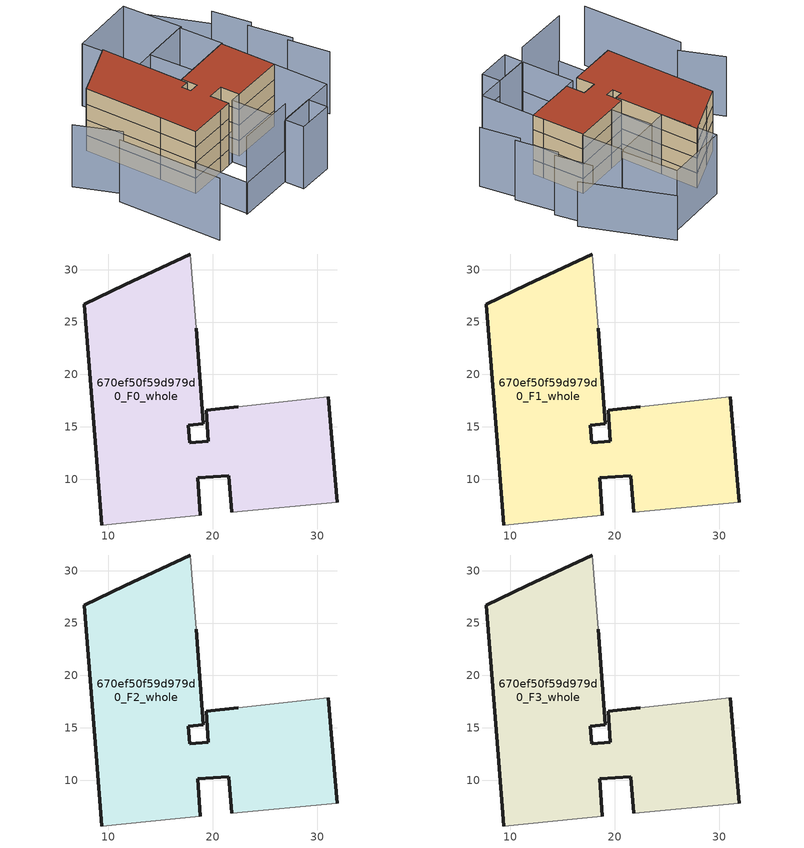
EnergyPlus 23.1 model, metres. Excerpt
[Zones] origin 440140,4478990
670ef50f59d979d0_F0_whole
 floor ground (EU_floor_Construction): 31.01,17.87 31.7,9.93 31.88,7.79 21.82,6.82 21.52,10.33 18.55,10.11 18.82,6.55 16.4,6.32 9.41,5.62 8.87,12.38 7.73,26.71 11.61,28.54 17.85,31.5 18.42,24.39 19.11,15.27 17.65,15.17 17.78,13.46 19.59,13.62 19.38,16.58 22.44,16.9 z0
 wall outside (EU_wall_Construction): 18.82,6.55 18.55,10.11 21.52,10.33 21.82,6.82 / 31.88,7.79 31.7,9.93 31.01,17.87 / 22.44,16.9 19.38,16.58 19.59,13.62 17.78,13.46 17.65,15.17 19.11,15.27 18.42,24.39 / 17.85,31.5 11.61,28.54 7.73,26.71 8.87,12.38 9.41,5.62 z0:3
 wall adiabatic (EU_wall_Construction): 9.41,5.62 16.4,6.32 18.82,6.55 / 21.82,6.82 31.88,7.79 / 31.01,17.87 22.44,16.9 / 18.42,24.39 17.85,31.5 z0:3
670ef50f59d979d0_F1_whole
 floor to 670ef50f59d979d0_F0_whole (EU_floor_Construction): 31.01,17.87 31.7,9.93 31.88,7.79 21.82,6.82 21.52,10.33 18.55,10.11 18.82,6.55 16.4,6.32 9.41,5.62 8.87,12.38 7.73,26.71 11.61,28.54 17.85,31.5 18.42,24.39 19.11,15.27 17.65,15.17 17.78,13.46 19.59,13.62 19.38,16.58 22.44,16.9 z3
 wall outside (EU_wall_Construction): 18.82,6.55 18.55,10.11 21.52,10.33 21.82,6.82 / 31.88,7.79 31.7,9.93 31.01,17.87 / 22.44,16.9 19.38,16.58 19.59,13.62 17.78,13.46 17.65,15.17 19.11,15.27 18.42,24.39 / 17.85,31.5 11.61,28.54 7.73,26.71 8.87,12.38 9.41,5.62 z3:6
 wall adiabatic (EU_wall_Construction): 9.41,5.62 16.4,6.32 18.82,6.55 / 21.82,6.82 31.88,7.79 / 31.01,17.87 22.44,16.9 / 18.42,24.39 17.85,31.5 z3:6
670ef50f59d979d0_F2_whole
 floor to 670ef50f59d979d0_F1_whole (EU_floor_Construction): 31.01,17.87 31.7,9.93 31.88,7.79 21.82,6.82 21.52,10.33 18.55,10.11 18.82,6.55 16.4,6.32 9.41,5.62 8.87,12.38 7.73,26.71 11.61,28.54 17.85,31.5 18.42,24.39 19.11,15.27 17.65,15.17 17.78,13.46 19.59,13.62 19.38,16.58 22.44,16.9 z6
 wall outside (EU_wall_Construction): 18.82,6.55 18.55,10.11 21.52,10.33 21.82,6.82 / 31.88,7.79 31.7,9.93 31.01,17.87 / 22.44,16.9 19.38,16.58 19.59,13.62 17.78,13.46 17.65,15.17 19.11,15.27 18.42,24.39 / 17.85,31.5 11.61,28.54 7.73,26.71 8.87,12.38 9.41,5.62 z6:9
 wall adiabatic (EU_wall_Construction): 9.41,5.62 16.4,6.32 18.82,6.55 / 21.82,6.82 31.88,7.79 / 31.01,17.87 22.44,16.9 / 18.42,24.39 17.85,31.5 z6:9
670ef50f59d979d0_F3_whole
 floor to 670ef50f59d979d0_F2_whole (EU_floor_Construction): 31.01,17.87 31.7,9.93 31.88,7.79 21.82,6.82 21.52,10.33 18.55,10.11 18.82,6.55 16.4,6.32 9.41,5.62 8.87,12.38 7.73,26.71 11.61,28.54 17.85,31.5 18.42,24.39 19.11,15.27 17.65,15.17 17.78,13.46 19.59,13.62 19.38,16.58 22.44,16.9 z9
 wall outside (EU_wall_Construction): 18.82,6.55 18.55,10.11 21.52,10.33 21.82,6.82 / 31.88,7.79 31.7,9.93 31.01,17.87 / 22.44,16.9 19.38,16.58 19.59,13.62 17.78,13.46 17.65,15.17 19.11,15.27 18.42,24.39 / 17.85,31.5 11.61,28.54 7.73,26.71 8.87,12.38 9.41,5.62 z9:12
 wall adiabatic (EU_wall_Construction): 9.41,5.62 16.4,6.32 18.82,6.55 / 21.82,6.82 31.88,7.79 / 31.01,17.87 22.44,16.9 / 18.42,24.39 17.85,31.5 z9:12
 roof outside (EU_roof_Construction): 31.88,7.79 31.7,9.93 31.01,17.87 22.44,16.9 19.38,16.58 19.59,13.62 17.78,13.46 17.65,15.17 19.11,15.27 18.42,24.39 17.85,31.5 11.61,28.54 7.73,26.71 8.87,12.38 9.41,5.62 16.4,6.32 18.82,6.55 18.55,10.11 21.52,10.33 21.82,6.82 z12
shading: 27.61,-2.7 32.72,-2.27 / 38.93,23.07 31.68,38.45 z0:9; -0.03,13.59 1.75,-5.49 / -1.49,22.1 2.06,14.57 / 40.19,3.11 38.55,10.4 / 39.52,10.12 37.7,17.89 / 38.76,18 37.1,24.78 / 20.92,-3.31 27.61,-2.7 / 27.61,-2.7 27.93,-6.29 / 27.93,-6.29 21.24,-6.89 / 21.24,-6.89 20.92,-3.31 / 20.9,-3.4 19.94,6.65 / 19.94,6.65 31.88,7.79 / 31.88,7.79 32.84,-2.27 / 32.84,-2.27 20.9,-3.4 / 31.27,17.9 22.44,16.9 / 22.44,16.9 21.54,24.84 / 21.54,24.84 30.37,25.85 / 30.37,25.85 31.27,17.9 / 30.73,25.89 18.42,24.39 / 18.42,24.39 17.11,35.14 / 17.11,35.14 29.42,36.64 / 29.42,36.64 30.73,25.89 z0:12; 10,-4.33 21.06,-3.28 z0:15; 20.92,-3.31 10.22,-4.31 / 10.22,-4.31 9.29,5.65 / 9.29,5.65 19.98,6.66 / 19.98,6.66 20.92,-3.31 z0:6
[Building]
EU S2 Campaign: North Axis=0; Terrain=City; Solar Distribution=FullExterior
[Site:Location]
Madrid: Latitude=40.5; Longitude=-3.5; Time Zone=1; Elevation=609
[SizingPeriod:WeatherFileDays]
AnnualSizingPeriod: Begin Month=1; Begin Day of Month=1; End Month=12; End Day of Month=31; Day of Week for Start Day=Monday; Use Weather File Daylight Saving Period=No; Use Weather File Rain and Snow Indicators=No
[MATERIAL]
EU_InternalMass_Material: Roughness=MediumRough; Thickness=0.1; Conductivity=1; Density=1800; Specific Heat=900; Thermal Absorptance=0.9; Solar Absorptance=0.7; Visible Absorptance=0.7
[MATERIAL:NOMASS] Roughness=MediumRough; Thermal Absorptance=0.9; Solar Absorptance=0.7; Visible Absorptance=0.7
Name | Thermal Resistance
EU_wall_NoMass | 1.60022
EU_roof_NoMass | 1.57597
EU_floor_NoMass | 0.470652
[CONSTRUCTION]
EU_wall_Construction: EU_wall_NoMass
EU_roof_Construction: EU_roof_NoMass
EU_floor_Construction: EU_floor_NoMass
EU_InternalMass_Construction: EU_InternalMass_Material
[ZONE] Type=1; Multiplier=1; Ceiling Height=autocalculate; Volume=1043.43; Floor Area=autocalculate; Part of Total Floor Area=Yes
670ef50f59d979d0_F0_whole; 670ef50f59d979d0_F1_whole; 670ef50f59d979d0_F2_whole; 670ef50f59d979d0_F3_whole
[INTERNALMASS] Construction=EU_InternalMass_Construction; Surface Area=347.81
Name | Zone or ZoneList
670ef50f59d979d0_F0_whole_EU_InternalMass | 670ef50f59d979d0_F0_whole
670ef50f59d979d0_F1_whole_EU_InternalMass | 670ef50f59d979d0_F1_whole
670ef50f59d979d0_F2_whole_EU_InternalMass | 670ef50f59d979d0_F2_whole
670ef50f59d979d0_F3_whole_EU_InternalMass | 670ef50f59d979d0_F3_whole
[OTHEREQUIPMENT] Fuel Type=Electricity; Design Level Calculation Method=Watts/Area; Power per Zone Floor Area=1; Fraction Latent=0; Fraction Radiant=0; Fraction Lost=0; Carbon Dioxide Generation Rate=0; EndUse Subcategory=EU_Step8_InternalGains
Name | Zone or ZoneList or Space or SpaceList | Schedule
EU_Step8_InternalGain_670ef50f59d979d0_F0_whole_f000 | 670ef50f59d979d0_F0_whole | EU_Step8_GainSchedule_670ef50f59d979d0_F0_whole_f000
EU_Step8_InternalGain_670ef50f59d979d0_F1_whole_f000 | 670ef50f59d979d0_F1_whole | EU_Step8_GainSchedule_670ef50f59d979d0_F1_whole_f000
EU_Step8_InternalGain_670ef50f59d979d0_F2_whole_f000 | 670ef50f59d979d0_F2_whole | EU_Step8_GainSchedule_670ef50f59d979d0_F2_whole_f000
EU_Step8_InternalGain_670ef50f59d979d0_F3_whole_f000 | 670ef50f59d979d0_F3_whole | EU_Step8_GainSchedule_670ef50f59d979d0_F3_whole_f000
[ZONEVENTILATION:DESIGNFLOWRATE] Schedule=EU_AlwaysOn; Design Flow Rate Calculation Method=AirChanges/Hour; Air Changes per Hour=0.480704; Ventilation Type=Natural; Fan Pressure Rise=0; Fan Total Efficiency=1; Constant Term Coefficient=1; Temperature Term Coefficient=0; Velocity Term Coefficient=0; Velocity Squared Term Coefficient=0; Minimum Indoor Temperature=-100; Maximum Indoor Temperature=100; Delta Temperature=-100; Minimum Outdoor Temperature=-100; Maximum Outdoor Temperature=100; Maximum Wind Speed=40
Name | Zone or ZoneList or Space or SpaceList
EU_ConstantAir_670ef50f59d979d0_F0_whole | 670ef50f59d979d0_F0_whole
EU_ConstantAir_670ef50f59d979d0_F1_whole | 670ef50f59d979d0_F1_whole
EU_ConstantAir_670ef50f59d979d0_F2_whole | 670ef50f59d979d0_F2_whole
EU_ConstantAir_670ef50f59d979d0_F3_whole | 670ef50f59d979d0_F3_whole
[HVACTEMPLATE:THERMOSTAT] Constant Heating Setpoint=20; Constant Cooling Setpoint=50
EU_HeatOnly_670ef50f59d979d0_F0_whole; EU_HeatOnly_670ef50f59d979d0_F1_whole; EU_HeatOnly_670ef50f59d979d0_F2_whole; EU_HeatOnly_670ef50f59d979d0_F3_whole
[HVACTEMPLATE:ZONE:IDEALLOADSAIRSYSTEM] System Availability Schedule=EU_AlwaysOn; Maximum Heating Supply Air Temperature=50; Minimum Cooling Supply Air Temperature=13; Maximum Heating Supply Air Humidity Ratio=0.0156; Minimum Cooling Supply Air Humidity Ratio=0.0077; Heating Limit=NoLimit; Cooling Limit=NoLimit; Heating Availability Schedule=EU_AlwaysOn; Cooling Availability Schedule=EU_CoolingOff; Dehumidification Control Type=ConstantSensibleHeatRatio; Cooling Sensible Heat Ratio=0.7; Dehumidification Setpoint=60; Humidification Control Type=None; Humidification Setpoint=30; Outdoor Air Method=None; Outdoor Air Flow Rate per Person=0.00944; Outdoor Air Flow Rate per Zone Floor Area=0; Outdoor Air Flow Rate per Zone=0; Demand Controlled Ventilation Type=None; Outdoor Air Economizer Type=NoEconomizer; Heat Recovery Type=None; Sensible Heat Recovery Effectiveness=0.7; Latent Heat Recovery Effectiveness=0.65
Name | Template Thermostat
670ef50f59d979d0_F0_whole | EU_HeatOnly_670ef50f59d979d0_F0_whole
670ef50f59d979d0_F1_whole | EU_HeatOnly_670ef50f59d979d0_F1_whole
670ef50f59d979d0_F2_whole | EU_HeatOnly_670ef50f59d979d0_F2_whole
670ef50f59d979d0_F3_whole | EU_HeatOnly_670ef50f59d979d0_F3_whole
[SIZING:ZONE] Zone Cooling Design Supply Air Temperature Input Method=SupplyAirTemperature; Zone Cooling Design Supply Air Temperature=13; Zone Heating Design Supply Air Temperature Input Method=SupplyAirTemperature; Zone Heating Design Supply Air Temperature=50; Zone Cooling Design Supply Air Humidity Ratio=0.008; Zone Heating Design Supply Air Humidity Ratio=0.008; Cooling Design Air Flow Method=DesignDay; Cooling Design Air Flow Rate=0; Cooling Minimum Air Flow per Zone Floor Area=0.000762; Cooling Minimum Air Flow=0; Cooling Minimum Air Flow Fraction=0.2; Heating Design Air Flow Method=DesignDay; Heating Design Air Flow Rate=0; Heating Maximum Air Flow per Zone Floor Area=0.002032; Heating Maximum Air Flow=0.141576; Heating Maximum Air Flow Fraction=0.3; Account for Dedicated Outdoor Air System=No; Dedicated Outdoor Air System Control Strategy=NeutralSupplyAir; Dedicated Outdoor Air Low Setpoint Temperature for Design=autosize; Dedicated Outdoor Air High Setpoint Temperature for Design=autosize; Zone Load Sizing Method=Sensible Load Only No Latent Load; Zone Latent Cooling Design Supply Air Humidity Ratio Input Method=HumidityRatioDifference; Zone Cooling Design Supply Air Humidity Ratio Difference=0.005; Zone Latent Heating Design Supply Air Humidity Ratio Input Method=HumidityRatioDifference; Zone Humidification Design Supply Air Humidity Ratio Difference=0.005
670ef50f59d979d0_F0_whole; 670ef50f59d979d0_F1_whole; 670ef50f59d979d0_F2_whole; 670ef50f59d979d0_F3_whole
[SCHEDULE:CONSTANT]
Name | Hourly Value
EU_AlwaysOn | 1
EU_CoolingOff | 0
[SCHEDULE:FILE] Column Number=1; Rows to Skip at Top=0; Number of Hours of Data=8760; Column Separator=Comma; Interpolate to Timestep=No; Minutes per Item=60; Adjust Schedule for Daylight Savings=Yes
Name | File
EU_Step8_GainSchedule_670ef50f59d979d0_F0_whole_f000 | ../../schedules/670ef50f59d979d0/670ef50f59d979d0_F0_whole_f000_gain.csv
EU_Step8_GainSchedule_670ef50f59d979d0_F1_whole_f000 | ../../schedules/670ef50f59d979d0/670ef50f59d979d0_F1_whole_f000_gain.csv
EU_Step8_GainSchedule_670ef50f59d979d0_F2_whole_f000 | ../../schedules/670ef50f59d979d0/670ef50f59d979d0_F2_whole_f000_gain.csv
EU_Step8_GainSchedule_670ef50f59d979d0_F3_whole_f000 | ../../schedules/670ef50f59d979d0/670ef50f59d979d0_F3_whole_f000_gain.csv
